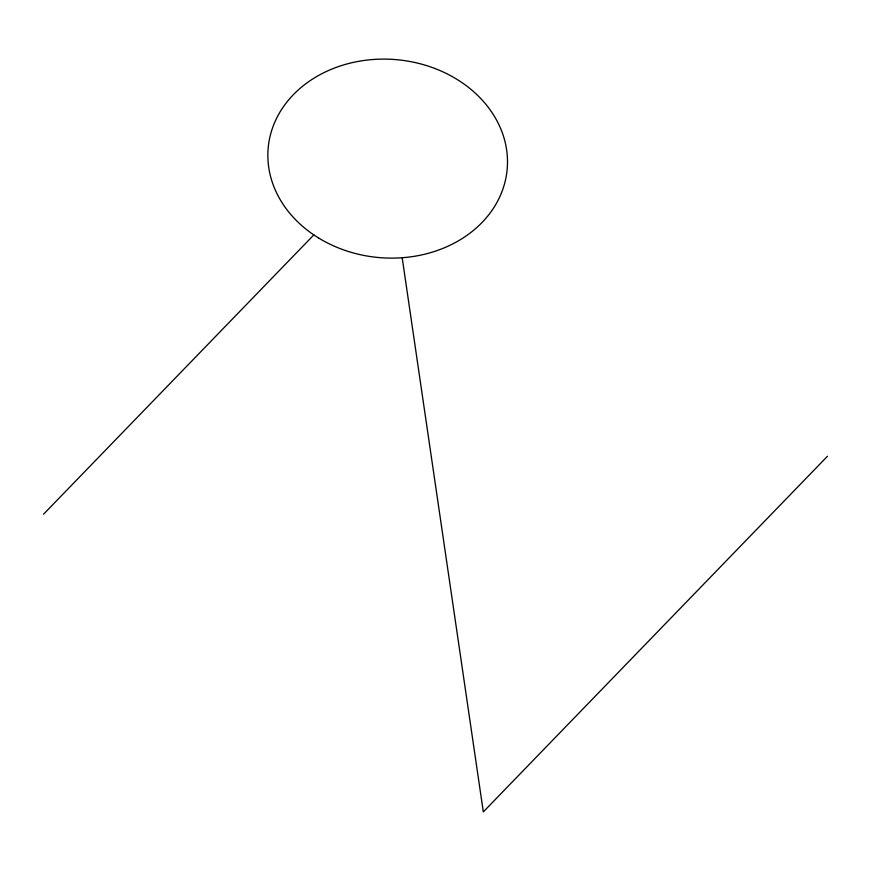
<?xml version="1.0" encoding="UTF-8"?>
<svg xmlns="http://www.w3.org/2000/svg" width="871" height="871" viewBox="0 0 871 871"><rect width="100%" height="100%" fill="white"/><g stroke="black" fill="none" stroke-linecap="round" stroke-linejoin="round"><path stroke-width="1.31" d="M43.55 514.217L313.832 234.909M827.45 456.273L483.318 811.892L402.184 257.729M318.405 237.87A119.969 99.338 5 0 0 506.987 171.086A119.969 99.338 5 0 0 337.643 66.871A119.969 99.338 5 0 0 318.405 237.87"/></g></svg>
